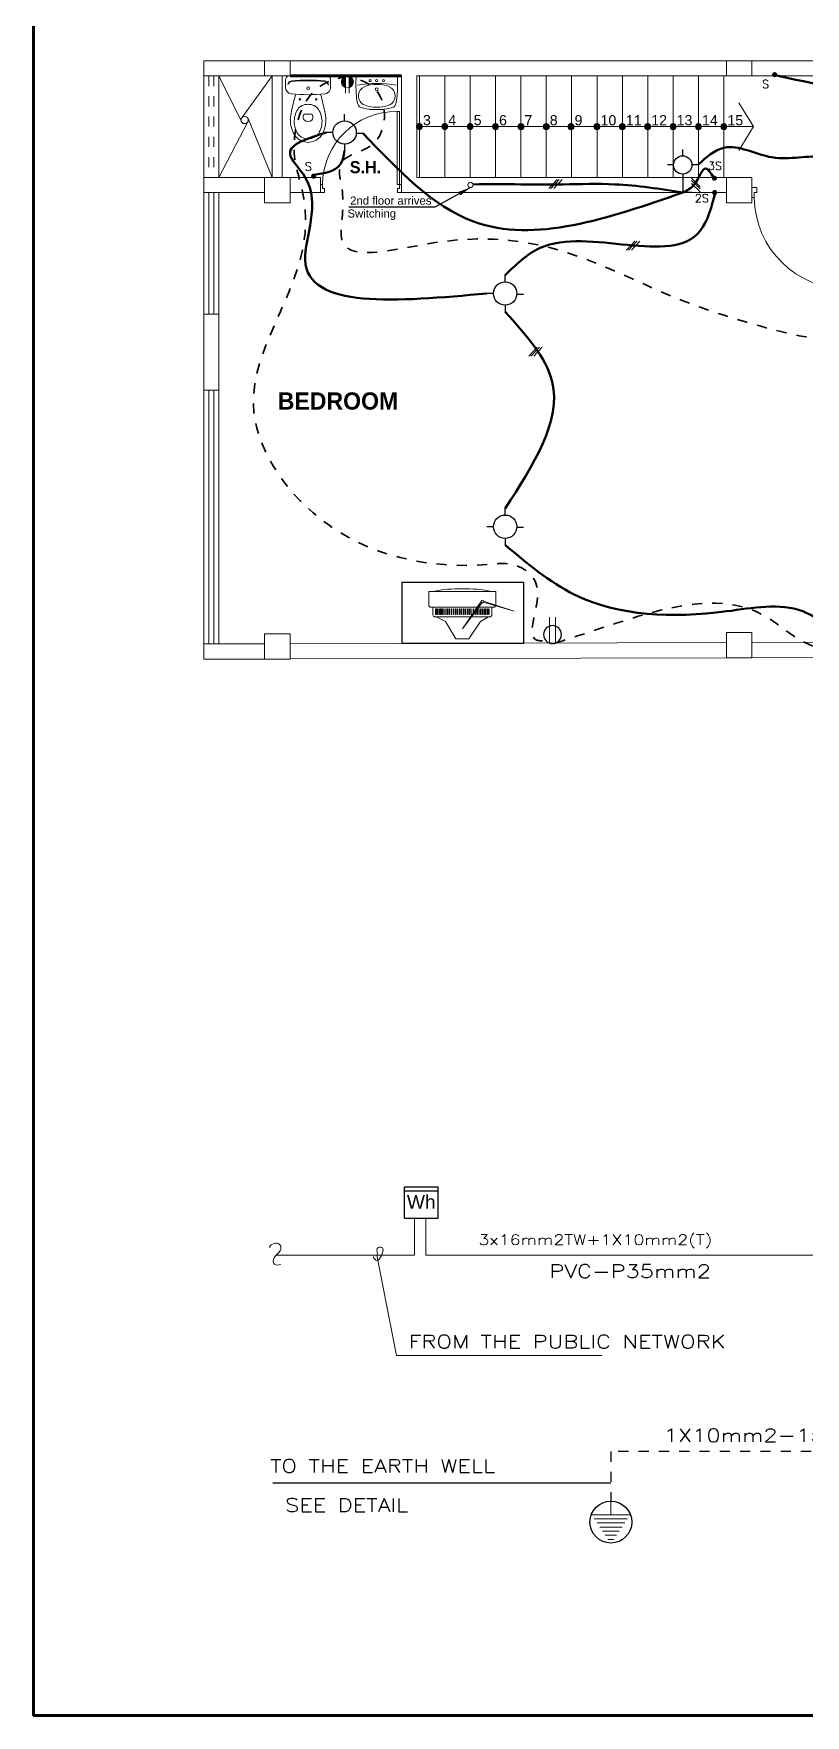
# Model space of a CAD drawing. Header units: millimetres. Extents: x 565 to 912, y 163 to 192.
# Drawn here: x 848.14 to 855.75, y 163.22 to 179.8 of the extents above; entities that cross this region are included whole.
import ezdxf

# ---------------------------------------------------------------- set-up
doc = ezdxf.new("R2010")
doc.units = ezdxf.units.MM
doc.header["$LTSCALE"] = 0.0125
doc.linetypes.add('DASHED', pattern=[0.75, 0.5, -0.25])
doc.linetypes.add('DASHED2', pattern=[9.525, 6.35, -3.175])
doc.layers.add('02', color=2, linetype='Continuous')
doc.layers.add('SANITARIOS', color=3, linetype='Continuous')
for name, color, linetype, lineweight in [('03', 3, 'Continuous', 0), ('COTAS', 9, 'Continuous', 9), ('EQUIPO', 2, 'Continuous', 15), ('equipo 0.2', 152, 'Continuous', 25), ('equipo 01', 30, 'Continuous', 9), ('luz', 20, 'Continuous', 50), ('MARKO', 186, 'Continuous', 80), ('MURO ALTO', 40, 'Continuous', 70), ('P2A', 4, 'DASHED2', 35), ('proy', 254, 'Continuous', 0), ('PROYECCCIONES', 9, 'DASHED2', 9), ('textoluz', 2, 'Continuous', 5), ('TEXTURA', 210, 'Continuous', 5)]:
    doc.layers.add(name, color=color, linetype=linetype, lineweight=lineweight)
doc.styles.add('ARIAL', font='arial.ttf')
doc.styles.add('F-1', font='arial.ttf', dxfattribs={"height": 0.3})
doc.styles.add('op', font='romab___.ttf')
doc.styles.add('ROMANS', font='romans.shx')
doc.styles.add('SIMPLEX', font='simplex.shx')
doc.styles.add('STYLE1', font='arial.ttf', dxfattribs={"height": 0.5})
doc.dimstyles.get("Standard").update_dxf_attribs({"dimtxt": 0.18, "dimasz": 0.18, "dimexe": 0.18, "dimexo": 0.0625, "dimgap": 0.09, "dimtad": 0, "dimtih": 1, "dimtoh": 1, "dimdec": 4, "dimzin": 0, "dimdsep": 46, "dimtxsty": 'Standard', "dimcen": 0.09, "dimadec": 0, "dimazin": 0, "dimtfac": 1, "dimtdec": 4, "dimtofl": 0, "dimtmove": 0, "dimatfit": 3, "dimfxl": 0, "dimtolj": 1, "dimtzin": 0, "dimarcsym": 0})

# ---------------------------------------------------------------- blocks, each defined once
blk = doc.blocks.new('P1.0m')
at = {"layer": 'EQUIPO'}
blk.add_lwpolyline([(0.025, 0), (0.055, 0), (0.055, 0.9), (0.025, 0.9)], close=True, dxfattribs=at)
for points in [[(0, -0.1), (0.05, -0.1), (0.05, -0.05), (0.025, -0.05), (0.025, 0), (0, 0)], [(1, -0.1), (0.95, -0.1), (0.95, -0.05), (0.975, -0.05), (0.975, 0), (1, 0)]]:
    blk.add_lwpolyline(points, dxfattribs=at)
at = {"layer": 'EQUIPO', "color": 252}
blk.add_arc((0.065, -0.01), 0.91, 0.6296, 90.6296, dxfattribs=at)
blk = doc.blocks.new('p-0.80')
at = {"layer": 'proy', "xscale": -0.7999999999999545, "yscale": 0.8000000000000114}
blk.add_blockref('P1.0m', (0.8, 0.08), dxfattribs=at)
blk = doc.blocks.new('2SAINVI1')
at = {"color": 0, "linetype": 'ByBlock'}
for p, q in [((0, -0.183), (0, 0.183)), ((0.04, 0.222), (0.112, 0.222)), ((0.413, 0.048), (0.393, 0.048)), ((0.413, -0.048), (0.393, -0.048)), ((0.04, -0.222), (0.112, -0.222))]:
    blk.add_line(p, q, dxfattribs=at)
for centre, radius in [((0.122, 0), 0.0135), ((0.122, 0), 0.0135), ((0.23, 0.08), 0.0075), ((0.23, -0.08), 0.0075)]:
    blk.add_circle(centre, radius, dxfattribs=at)
for centre, radius, start, end in [((0.04, 0.183), 0.04, 90, 180), ((0.089, 0.16), 0.04, 90, 173.7281), ((0.096, 0.16), 0.04, 100.2428, 173.7859), ((0.112, 0.159), 0.064, 6.7931, 90), ((-1.219, 0), 1.404, 353.2069, 6.7931), ((0.476, -0.423), 0.6, 94.3794, 102.2907), ((0.44, -0.085), 0.26, 51.2869, 92.3028), ((1.54, 0), 1.5, 173.7281, 186.2719), ((1.54, 0), 1.493, 173.6755, 186.3306), ((0.85, -2.286), 2.5, 101.5744, 105.544), ((0.46, 0), 0.18, 173.7581, 186.2419), ((0.396, 0.007), 0.116, 117.4027, 173.7581), ((0.458, -0.112), 0.25, 101.6195, 117.4027), ((0.676, 0), 0.3, 173.3508, 186.6492), ((0.393, 0.033), 0.015, 90, 173.3508), ((0.451, -0.079), 0.216, 60.8839, 101.6195), ((0.413, 0.018), 0.03, 36.8699, 90), ((0.389, 0), 0.06, 323.1301, 36.8699), ((0.495, 0), 0.126, 299.1161, 60.8839), ((0.495, 0), 0.16, 312.4362, 47.5638), ((0.089, -0.16), 0.04, 186.2719, 270), ((0.096, -0.16), 0.04, 186.2141, 259.7572), ((0.85, 2.286), 2.5, 254.456, 258.4256), ((0.396, -0.007), 0.116, 186.2419, 242.5973), ((0.458, 0.112), 0.25, 242.5973, 258.3805), ((0.476, 0.423), 0.6, 257.7093, 265.6206), ((0.393, -0.033), 0.015, 186.6492, 270), ((0.451, 0.079), 0.216, 258.3805, 299.1161), ((0.413, -0.018), 0.03, 270, 323.1301), ((0.44, 0.085), 0.26, 267.6972, 308.7131), ((0.04, -0.183), 0.04, 180, 270), ((0.112, -0.159), 0.064, 270, 353.2069)]:
    blk.add_arc(centre, radius, start, end, dxfattribs=at)
blk = doc.blocks.new('2salago2')
at = {"color": 0}
blk.add_line((0.306, 0), (-0.306, 0), dxfattribs=at)
for centre, radius in [((-0.1, -0.07), 0.015), ((0, -0.198), 0.023), ((0, -0.07), 0.0175), ((0.1, -0.07), 0.015)]:
    blk.add_circle(centre, radius, dxfattribs=at)
for centre, radius, start, end in [((2.191, -0.113), 2.5, 177.4205, 183.4509), ((-2.191, -0.113), 2.5, 356.5491, 2.5795), ((0, -1.913), 1.8, 80.8164, 99.1836), ((-0.131, -0.29), 0.14, 111.339, 179.542), ((0, -0.625), 0.5, 68.661, 111.339), ((0.131, -0.29), 0.14, 0.458, 68.661), ((0.446, -0.238), 0.75, 181.8825, 192.3676), ((-0.075, -0.34), 0.22, 195.6857, 206.8202), ((-0.229, -0.417), 0.048, 206.8202, 247.8767), ((-0.091, -0.29), 0.18, 179.542, 199.3667), ((-0.129, -0.303), 0.14, 199.3667, 251.7), ((-0.058, 0.002), 0.5, 247.8767, 263.7815), ((0, 0.086), 0.55, 251.7, 288.3), ((0, 0.9), 1.4, 265.3857, 274.6143), ((0.058, 0.002), 0.5, 276.2185, 292.1233), ((0.129, -0.303), 0.14, 288.3, 340.6333), ((0.229, -0.417), 0.048, 292.1233, 333.1798), ((0.091, -0.29), 0.18, 340.6333, 0.458), ((0.075, -0.34), 0.22, 333.1798, 344.3143), ((-0.446, -0.238), 0.75, 347.6324, 358.1175)]:
    blk.add_arc(centre, radius, start, end, dxfattribs=at)
blk = doc.blocks.new('Tv_p')
for p, q in [((-0.05, 0), (-0.137, -0.132)), ((0, 0), (-0.05, 0)), ((0, 0), (0.05, 0)), ((0.05, 0), (0.129, -0.132)), ((-0.151, -0.276), (0, -0.076)), ((0, -0.076), (-0.143, -0.284)), ((-0.395, -0.21), (-0.158, -0.279)), ((-0.16, -0.288), (-0.395, -0.21)), ((0, -0.241), (-0.239, -0.241)), ((-0.224, -0.241), (-0.224, -0.184)), ((-0.208, -0.168), (0, -0.168)), ((-0.204, -0.185), (-0.204, -0.228)), ((-0.2, -0.186), (-0.204, -0.186)), ((-0.204, -0.228), (-0.2, -0.228)), ((-0.2, -0.228), (-0.2, -0.186)), ((-0.137, -0.132), (-0.199, -0.168)), ((-0.19, -0.186), (-0.194, -0.186)), ((-0.193, -0.185), (-0.193, -0.228)), ((-0.193, -0.228), (-0.19, -0.228)), ((-0.19, -0.228), (-0.19, -0.186)), ((-0.177, -0.186), (-0.181, -0.186)), ((-0.18, -0.185), (-0.18, -0.228)), ((-0.18, -0.228), (-0.177, -0.228)), ((-0.177, -0.228), (-0.177, -0.186)), ((-0.169, -0.185), (-0.169, -0.228)), ((-0.165, -0.186), (-0.169, -0.186)), ((-0.169, -0.228), (-0.165, -0.228)), ((-0.165, -0.228), (-0.165, -0.186)), ((-0.156, -0.185), (-0.156, -0.228)), ((-0.152, -0.186), (-0.156, -0.186)), ((-0.156, -0.228), (-0.152, -0.228)), ((-0.152, -0.228), (-0.152, -0.186)), ((-0.139, -0.186), (-0.143, -0.186)), ((-0.142, -0.185), (-0.142, -0.228)), ((-0.142, -0.228), (-0.139, -0.228)), ((-0.139, -0.228), (-0.139, -0.186)), ((-0.124, -0.186), (-0.128, -0.186)), ((-0.127, -0.185), (-0.127, -0.228)), ((-0.127, -0.228), (-0.124, -0.228)), ((-0.124, -0.228), (-0.124, -0.186)), ((-0.111, -0.186), (-0.115, -0.186)), ((-0.114, -0.185), (-0.114, -0.227)), ((-0.111, -0.223), (-0.111, -0.186)), ((-0.097, -0.186), (-0.101, -0.186)), ((-0.1, -0.185), (-0.1, -0.209)), ((-0.1, -0.222), (-0.1, -0.228)), ((-0.1, -0.228), (-0.097, -0.228)), ((-0.097, -0.204), (-0.097, -0.186)), ((-0.097, -0.228), (-0.097, -0.217)), ((-0.083, -0.186), (-0.085, -0.186)), ((-0.084, -0.185), (-0.084, -0.188)), ((-0.084, -0.199), (-0.084, -0.228)), ((-0.084, -0.228), (-0.081, -0.228)), ((-0.081, -0.228), (-0.081, -0.194)), ((-0.064, -0.186), (-0.068, -0.186)), ((-0.067, -0.185), (-0.067, -0.228)), ((-0.067, -0.228), (-0.064, -0.228)), ((-0.064, -0.228), (-0.064, -0.186)), ((-0.053, -0.185), (-0.053, -0.228)), ((-0.049, -0.186), (-0.053, -0.186)), ((-0.053, -0.228), (-0.049, -0.228)), ((-0.049, -0.228), (-0.049, -0.186)), ((-0.036, -0.186), (-0.04, -0.186)), ((-0.039, -0.185), (-0.039, -0.228)), ((-0.039, -0.228), (-0.036, -0.228)), ((-0.036, -0.228), (-0.036, -0.186)), ((-0.022, -0.186), (-0.026, -0.186)), ((-0.025, -0.185), (-0.025, -0.228)), ((-0.025, -0.228), (-0.022, -0.228)), ((-0.022, -0.228), (-0.022, -0.186)), ((-0.011, -0.185), (-0.011, -0.228)), ((-0.007, -0.186), (-0.011, -0.186)), ((-0.011, -0.228), (-0.007, -0.228)), ((-0.007, -0.228), (-0.007, -0.186)), ((0.208, -0.168), (0, -0.168)), ((0, -0.241), (0.239, -0.241)), ((0.007, -0.228), (0.007, -0.186)), ((0.007, -0.186), (0.011, -0.186)), ((0.011, -0.228), (0.007, -0.228)), ((0.011, -0.185), (0.011, -0.228)), ((0.022, -0.186), (0.026, -0.186)), ((0.022, -0.228), (0.022, -0.186)), ((0.025, -0.228), (0.022, -0.228)), ((0.025, -0.185), (0.025, -0.228)), ((0.036, -0.186), (0.04, -0.186)), ((0.036, -0.228), (0.036, -0.186)), ((0.039, -0.228), (0.036, -0.228)), ((0.039, -0.185), (0.039, -0.228)), ((0.049, -0.186), (0.053, -0.186)), ((0.049, -0.228), (0.049, -0.186)), ((0.053, -0.228), (0.049, -0.228)), ((0.053, -0.185), (0.053, -0.228)), ((0.064, -0.186), (0.068, -0.186)), ((0.064, -0.228), (0.064, -0.186)), ((0.067, -0.228), (0.064, -0.228)), ((0.067, -0.185), (0.067, -0.228)), ((0.081, -0.186), (0.085, -0.186)), ((0.081, -0.228), (0.081, -0.186)), ((0.084, -0.228), (0.081, -0.228)), ((0.084, -0.185), (0.084, -0.228)), ((0.097, -0.186), (0.101, -0.186)), ((0.097, -0.228), (0.097, -0.186)), ((0.1, -0.228), (0.097, -0.228)), ((0.1, -0.185), (0.1, -0.228)), ((0.111, -0.186), (0.115, -0.186)), ((0.111, -0.228), (0.111, -0.186)), ((0.114, -0.228), (0.111, -0.228)), ((0.114, -0.185), (0.114, -0.228)), ((0.124, -0.186), (0.128, -0.186)), ((0.124, -0.228), (0.124, -0.186)), ((0.127, -0.228), (0.124, -0.228)), ((0.127, -0.185), (0.127, -0.228)), ((0.129, -0.132), (0.199, -0.168)), ((0.139, -0.186), (0.143, -0.186)), ((0.139, -0.228), (0.139, -0.186)), ((0.142, -0.228), (0.139, -0.228)), ((0.142, -0.185), (0.142, -0.228)), ((0.152, -0.186), (0.156, -0.186)), ((0.152, -0.228), (0.152, -0.186)), ((0.156, -0.228), (0.152, -0.228)), ((0.156, -0.185), (0.156, -0.228)), ((0.165, -0.186), (0.169, -0.186)), ((0.165, -0.228), (0.165, -0.186)), ((0.169, -0.228), (0.165, -0.228)), ((0.169, -0.185), (0.169, -0.228)), ((0.177, -0.186), (0.181, -0.186)), ((0.177, -0.228), (0.177, -0.186)), ((0.18, -0.228), (0.177, -0.228)), ((0.18, -0.185), (0.18, -0.228)), ((0.19, -0.186), (0.194, -0.186)), ((0.19, -0.228), (0.19, -0.186)), ((0.193, -0.228), (0.19, -0.228)), ((0.193, -0.185), (0.193, -0.228)), ((0.2, -0.228), (0.2, -0.186)), ((0.2, -0.186), (0.204, -0.186)), ((0.204, -0.228), (0.2, -0.228)), ((0.204, -0.185), (0.204, -0.228)), ((0.224, -0.241), (0.224, -0.184)), ((-0.255, -0.257), (-0.255, -0.362)), ((-0.255, -0.362), (0, -0.362)), ((0.255, -0.362), (0, -0.362)), ((0.255, -0.257), (0.255, -0.362))]:
    blk.add_line(p, q)
blk.add_circle((-0.152, -0.285), 0.00907)
for centre, radius, start, end in [((-0.239, -0.257), 0.0162, 90, 180), ((-0.208, -0.184), 0.0162, 90, 180), ((0.208, -0.184), 0.0162, 360, 90), ((0.239, -0.257), 0.0162, 0, 90), ((-0.03, 0.635), 1.016, 258.9245, 271.6974), ((0.03, 0.635), 1.016, 268.3026, 281.0755)]:
    blk.add_arc(centre, radius, start, end)
blk = doc.blocks.new('tv')
at = {"layer": 'equipo 0.2'}
blk.add_lwpolyline([(-0.355, -0.759), (0.245, -0.759), (0.245, 0.441), (-0.355, 0.441)], close=True, dxfattribs=at)
at = {"layer": 'equipo 01', "xscale": 1.295999999999992, "yscale": 1.295999999999992, "zscale": 1.295999999999992, "rotation": 90}
blk.add_blockref('Tv_p', (-0.312, -0.155), dxfattribs=at)
blk = doc.blocks.new('A$C66DD50C7')
at = {"layer": '02', "color": 4}
for p, q in [((0.179, 0.294), (0.179, 0.359)), ((0.064, 0.179), (0, 0.179)), ((0.294, 0.173), (0.359, 0.173)), ((0.179, 0.064), (0.179, 0))]:
    blk.add_line(p, q, dxfattribs=at)
blk.add_circle((0.179, 0.179), 0.115, dxfattribs=at)
blk = doc.blocks.new('braquet')
at = {"layer": '02', "color": 4, "linetype": 'Continuous', "ltscale": 0.25}
for p, q in [((0, 0.363), (0, 0.423)), ((-0.091, 0.272), (-0.15, 0.272)), ((0.149, 0.273), (0.09, 0.273))]:
    blk.add_line(p, q, dxfattribs=at)
at = {"layer": '02', "color": 4, "linetype": 'Continuous', "ltscale": 0.3}
for p, q in [((0, 0.181), (0, 0)), ((0.091, 0), (-0.091, 0))]:
    blk.add_line(p, q, dxfattribs=at)
blk.add_circle((0, 0.272), 0.0907, dxfattribs=at)
blk = doc.blocks.new('111')
at = {"layer": 'SANITARIOS', "lineweight": 13, "ltscale": 0.13}
for p, q in [((168.424, -40.009), (168.678, -40.009)), ((168.424, -40.069), (168.678, -40.069))]:
    blk.add_line(p, q, dxfattribs=at)
at = {"layer": 'SANITARIOS'}
blk.add_circle((168.507, -40.039), 0.0886, dxfattribs=at)
blk = doc.blocks.new('interr-agua')
at = {"layer": 'proy', "linetype": 'ByBlock', "ltscale": 0.3}
h = blk.add_hatch(color=256, dxfattribs=at)
h.paths.add_polyline_path([(0.031, 0.089, 0.322823), (-0.01, 0.032, 0.322823), (0.031, -0.024)])
h.paths.add_polyline_path([(0.068, 0.089), (0.068, -0.024, 0.322823), (0.109, 0.032, 0.322823)])
for p, q in [((0.031, 0.089), (0.031, -0.08)), ((0.068, 0.089), (0.068, -0.08))]:
    blk.add_line(p, q, dxfattribs=at)
at = {"layer": 'proy', "ltscale": 0.3}
blk.add_circle((0.05, 0.032), 0.0593, dxfattribs=at)

msp = doc.modelspace()

# ---------------------------------------------------------------- hatches: boundary and pattern name
at = {"layer": 'TEXTURA'}
h = msp.add_hatch(dxfattribs=at)
h.set_pattern_fill('LINE', color=256, scale=0.0001, style=0)
h.set_pattern_definition([(0, (421.56390823, 18.3387374), (0, 0.0003175), [])])
h.paths.add_polyline_path([(851.91488, 178.88532, 1), (851.97413, 178.88532, 1)])
h = msp.add_hatch(dxfattribs=at)
h.set_pattern_fill('LINE', color=256, scale=0.0001, style=0)
h.set_pattern_definition([(0, (421.81390823, 18.3387374), (0, 0.0003175), [])])
h.paths.add_polyline_path([(852.16488, 178.88532, 1), (852.22413, 178.88532, 1)])
h = msp.add_hatch(dxfattribs=at)
h.set_pattern_fill('LINE', color=256, scale=0.0001, style=0)
h.set_pattern_definition([(0, (422.06390823, 18.3387374), (0, 0.0003175), [])])
h.paths.add_polyline_path([(852.41488, 178.88532, 1), (852.47413, 178.88532, 1)])
h = msp.add_hatch(dxfattribs=at)
h.set_pattern_fill('LINE', color=256, scale=0.0001, style=0)
h.set_pattern_definition([(0, (422.31390823, 18.33767837), (0, 0.0003175), [])])
h.paths.add_polyline_path([(852.66488, 178.88426, 1), (852.72413, 178.88426, 1)])
h = msp.add_hatch(dxfattribs=at)
h.set_pattern_fill('LINE', color=256, scale=0.0001, style=0)
h.set_pattern_definition([(0, (422.56390823, 18.33767837), (0, 0.0003175), [])])
h.paths.add_polyline_path([(852.91488, 178.88426, 1), (852.97413, 178.88426, 1)])
h = msp.add_hatch(dxfattribs=at)
h.set_pattern_fill('LINE', color=256, scale=0.0001, style=0)
h.set_pattern_definition([(0, (422.81390823, 18.33767837), (0, 0.0003175), [])])
h.paths.add_polyline_path([(853.16488, 178.88426, 1), (853.22413, 178.88426, 1)])
h = msp.add_hatch(dxfattribs=at)
h.set_pattern_fill('LINE', color=256, scale=0.0001, style=0)
h.set_pattern_definition([(0, (423.05794396, 18.33767837), (0, 0.0003175), [])])
h.paths.add_polyline_path([(853.40891, 178.88426, 1), (853.46817, 178.88426, 1)])
h = msp.add_hatch(dxfattribs=at)
h.set_pattern_fill('LINE', color=256, scale=0.0001, style=0)
h.set_pattern_definition([(0, (423.31390823, 18.33767837), (0, 0.0003175), [])])
h.paths.add_polyline_path([(853.66488, 178.88426, 1), (853.72413, 178.88426, 1)])
h = msp.add_hatch(dxfattribs=at)
h.set_pattern_fill('LINE', color=256, scale=0.0001, style=0)
h.set_pattern_definition([(0, (423.56390823, 18.33767837), (0, 0.0003175), [])])
h.paths.add_polyline_path([(853.91488, 178.88426, 1), (853.97413, 178.88426, 1)])
h = msp.add_hatch(dxfattribs=at)
h.set_pattern_fill('LINE', color=256, scale=0.0001, style=0)
h.set_pattern_definition([(0, (423.81390823, 18.33767837), (0, 0.0003175), [])])
h.paths.add_polyline_path([(854.16488, 178.88426, 1), (854.22413, 178.88426, 1)])
h = msp.add_hatch(dxfattribs=at)
h.set_pattern_fill('LINE', color=256, scale=0.0001, style=0)
h.set_pattern_definition([(0, (424.06390823, 18.33767837), (0, 0.0003175), [])])
h.paths.add_polyline_path([(854.41488, 178.88426, 1), (854.47413, 178.88426, 1)])
h = msp.add_hatch(dxfattribs=at)
h.set_pattern_fill('LINE', color=256, scale=0.0001, style=0)
h.set_pattern_definition([(0, (424.31390823, 18.33767837), (0, 0.0003175), [])])
h.paths.add_polyline_path([(854.66488, 178.88426, 1), (854.72413, 178.88426, 1)])
h = msp.add_hatch(dxfattribs=at)
h.set_pattern_fill('LINE', color=256, scale=0.0001, style=0)
h.set_pattern_definition([(0, (424.56390823, 18.33767837), (0, 0.0003175), [])])
h.paths.add_polyline_path([(854.91488, 178.88426, 1), (854.97413, 178.88426, 1)])

# ---------------------------------------------------------------- linework, layer by layer
at = {"layer": '02', "color": 2, "ltscale": 0.25}
for p, q in [((851.79878, 168.43056), (852.13069, 168.43056)), ((851.79878, 168.12091), (851.79878, 168.43056)), ((851.79878, 168.39012), (852.13069, 168.39012)), ((852.13069, 168.12091), (852.13069, 168.43056)), ((851.79878, 168.12091), (852.13069, 168.12091))]:
    msp.add_line(p, q, dxfattribs=at)
at = {"layer": '02', "color": 2, "linetype": 'DASHED', "ltscale": 0.25}
for p, q in [((859.00429, 165.81998), (853.82967, 165.81998)), ((853.82967, 165.81998), (853.83053, 165.32391))]:
    msp.add_line(p, q, dxfattribs=at)
at = {"layer": '02', "color": 2, "linetype": 'Continuous', "ltscale": 0.25}
msp.add_line((853.83019, 165.50883), (850.49982, 165.50883), dxfattribs=at)
at = {"layer": '02', "color": 2, "ltscale": 0.25}
msp.add_circle((853.83088, 165.12401), 0.20636, dxfattribs=at)
at = {"layer": 'COTAS'}
for p, q in [((849.9691, 179.38426), (849.9691, 178.38426)), ((855.23807, 178.88426), (855.09091, 179.12048)), ((855.23807, 178.88426), (855.09091, 178.64804))]:
    msp.add_line(p, q, dxfattribs=at)
at = {"layer": 'luz'}
for points in [[(855.4319, 179.39676), (856.63643, 179.27671), (856.74389, 179.27671), (856.83032, 179.17632), (856.74389, 179.00406)], [(851.02858, 178.82669), (850.6691, 178.61741), (850.8191, 178.38426), (850.8191, 177.57028), (852.61031, 177.23888)], [(854.53908, 178.23426), (852.47804, 177.9479), (851.38731, 178.82022)], [(854.68842, 178.50772), (854.9445, 178.67556), (855.41881, 178.58187), (855.95287, 178.58187), (856.30611, 178.53813), (856.56448, 178.82465)], [(850.90207, 178.40788), (851.16422, 178.5112), (851.20714, 178.64728)], [(854.53908, 178.23426), (854.65569, 178.31674), (854.76742, 178.47016), (854.84191, 178.38426)], [(852.47284, 178.31524), (852.9445, 178.31524), (853.3594, 178.31524), (853.86987, 178.31524), (854.53908, 178.23426)], [(852.78972, 177.41829), (853.13359, 177.68769), (854.71249, 177.85758), (854.86246, 178.24344)], [(852.78887, 177.05947), (853.25294, 176.36892), (852.78972, 175.11901)], [(852.78887, 174.76019), (853.4706, 174.27096), (854.9691, 174.10492), (855.72178, 174.10492), (856.2191, 173.80002), (857.7191, 173.90409), (857.9691, 173.93532), (858.76598, 173.97073), (859.82761, 174.40757), (860.19247, 175.20075)]]:
    msp.add_spline(points, degree=3, dxfattribs=at)
at = {"layer": 'MARKO'}
msp.add_lwpolyline([(848.14292, 191.71852), (848.14292, 163.21852), (911.73619, 163.21852), (911.73619, 191.71852)], close=True, dxfattribs=at)
at = {"layer": 'MURO ALTO'}
msp.add_line((850.6691, 179.38426), (851.7691, 179.38426), dxfattribs=at)
at = {"layer": 'P2A'}
for points in [[(851.24212, 179.38426), (850.98261, 179.29363), (850.7247, 178.51221), (850.76913, 178.34233), (850.81341, 177.79652), (850.30859, 176.14381), (850.96298, 175.02069), (852.62285, 174.56736), (852.85328, 174.56736), (853.09961, 174.36105), (853.09961, 173.82149), (853.25059, 173.82149)], [(859.1206, 179.15451), (859.1206, 178.98025), (858.87833, 178.86288), (857.07075, 178.5829), (855.9259, 178.19547), (856.1641, 177.59996), (856.1925, 176.88997), (855.29785, 176.91893), (854.41994, 177.21597), (852.15702, 177.74892), (851.18739, 177.74892), (851.18739, 178.21606), (851.17432, 178.5285), (851.48776, 178.71476), (851.52316, 179.23733), (851.24212, 179.38426)], [(853.28573, 173.79205), (853.67292, 173.91792), (855.35312, 174.05773), (855.69149, 173.8247), (856.74843, 173.69784), (857.37916, 173.79327), (857.8191, 173.96458), (858.22013, 173.87343), (859.04192, 174.1493), (859.22158, 174.02715), (859.39336, 173.81395)]]:
    msp.add_spline(points, degree=3, dxfattribs=at)
at = {"layer": 'proy'}
for p, q in [((849.8191, 179.38426), (849.8191, 178.38426)), ((849.9691, 179.38426), (850.19015, 178.93362)), ((850.49189, 179.38426), (850.19326, 178.97033)), ((850.49189, 179.38426), (850.49189, 178.38426)), ((850.59189, 179.38426), (850.59189, 178.38426)), ((852.9445, 179.38426), (852.9445, 178.38426)), ((853.1945, 179.38426), (853.1945, 178.38426)), ((853.4445, 179.38426), (853.4445, 178.38426)), ((853.6945, 179.38426), (853.6945, 178.38426)), ((853.9445, 179.38426), (853.9445, 178.38426)), ((854.1945, 179.38426), (854.1945, 178.38426)), ((854.4445, 179.38426), (854.4445, 178.38426)), ((854.6945, 179.38426), (854.6945, 178.38426)), ((854.9445, 179.38426), (854.9445, 178.38426)), ((849.9691, 178.38426), (850.25405, 178.93289)), ((850.49189, 178.38426), (850.25542, 178.96293)), ((853.21882, 178.27554), (853.30147, 178.36293)), ((853.23975, 178.27554), (853.3224, 178.36293)), ((853.2683, 178.27554), (853.35094, 178.36293)), ((854.62493, 178.37459), (854.71232, 178.29194)), ((854.62493, 178.35365), (854.71232, 178.271)), ((854.62493, 178.32511), (854.71232, 178.24246)), ((853.98408, 177.66649), (854.06672, 177.75388)), ((854.00501, 177.66649), (854.08766, 177.75388)), ((854.03355, 177.66649), (854.1162, 177.75388)), ((853.02257, 176.62243), (853.10522, 176.70981)), ((853.0435, 176.62243), (853.12615, 176.70981)), ((853.07205, 176.62243), (853.1547, 176.70981))]:
    msp.add_line(p, q, dxfattribs=at)
at = {"layer": 'proy', "linetype": 'Continuous', "ltscale": 0.25}
for p, q in [((851.89505, 167.75554), (851.89505, 168.12091)), ((852.00662, 167.75554), (852.00662, 168.12091)), ((850.5312, 167.75554), (851.89505, 167.75554)), ((851.71814, 166.76764), (851.5235, 167.75554)), ((852.00662, 167.75554), (856.14685, 167.75554)), ((853.74085, 166.76764), (851.71814, 166.76764)), ((854.02156, 165.19645), (853.64014, 165.1963)), ((853.8308, 165.32391), (853.83085, 165.19638)), ((853.99596, 165.15578), (853.66756, 165.15578)), ((853.96883, 165.11556), (853.6945, 165.11545)), ((853.94154, 165.07511), (853.72151, 165.07503)), ((853.91413, 165.03448), (853.74859, 165.03448)), ((853.88685, 164.99404), (853.77561, 164.99404)), ((853.85958, 164.95361), (853.80262, 164.95361))]:
    msp.add_line(p, q, dxfattribs=at)
at = {"layer": 'proy', "const_width": 0.025}
for points in [[(855.4319, 179.39676, 1), (855.4569, 179.39676, 1)], [(854.83834, 178.37551, 1), (854.86334, 178.37551, 1)], [(854.84149, 178.23426, 1), (854.86649, 178.23426, 1)]]:
    msp.add_lwpolyline(points, format="xyb", close=True, dxfattribs=at)
at = {"layer": 'proy'}
for centre, radius in [((850.22228, 178.94939), 0.03579), ((852.44726, 178.30973), 0.02617)]:
    msp.add_circle(centre, radius, dxfattribs=at)
at = {"layer": 'proy', "linetype": 'Continuous', "ltscale": 0.25}
for points, start_tangent, end_tangent in [([(850.47124, 167.83003), (850.52753, 167.87418), (850.57711, 167.84608), (850.57309, 167.80059), (850.51279, 167.73102), (850.51547, 167.66679), (850.57711, 167.66813)], (-0.6601685, 0.75111754), (0.81965027, 0.57286424)), ([(851.5235, 167.75554), (851.52814, 167.82334), (851.57906, 167.83003), (851.5804, 167.78052), (851.50134, 167.72031), (851.49062, 167.73904)], (0.76208902, 0.64747226), (0.55530088, -0.83164953))]:
    msp.add_spline(points, degree=3, dxfattribs=dict(at, start_tangent=start_tangent, end_tangent=end_tangent))
at = {"layer": 'PROYECCCIONES'}
for p, q in [((849.8691, 179.38426), (849.8691, 178.38426)), ((849.9191, 179.38426), (849.9191, 178.38426))]:
    msp.add_line(p, q, dxfattribs=at)
at = {"layer": 'TEXTURA'}
for p, q in [((849.8191, 179.53426), (849.8191, 179.38426)), ((850.4191, 179.53426), (849.8191, 179.53426)), ((850.4191, 179.53426), (871.4691, 179.53426)), ((850.4191, 179.38426), (849.8191, 179.38426)), ((851.7691, 179.38426), (851.7691, 178.23426)), ((851.9191, 179.38426), (851.9191, 178.38426)), ((851.9191, 179.38426), (853.1945, 179.38426)), ((851.9445, 179.38426), (851.9445, 178.38426)), ((852.1945, 179.38426), (852.1945, 178.38426)), ((852.4445, 179.38426), (852.4445, 178.38426)), ((852.6945, 179.38426), (852.6945, 178.38426)), ((852.9445, 179.38426), (854.9691, 179.38426)), ((855.2191, 179.38426), (857.7191, 179.38426)), ((851.9149, 178.88426), (855.23807, 178.88426)), ((850.4191, 178.38426), (849.8191, 178.38426)), ((849.8191, 178.38426), (849.8191, 178.23426)), ((850.6691, 178.38426), (850.9691, 178.38426)), ((850.9691, 178.23426), (850.9691, 178.38426)), ((851.9191, 178.38426), (853.1945, 178.38426)), ((852.9445, 178.38426), (854.9691, 178.38426)), ((850.4191, 178.23426), (849.8191, 178.23426)), ((849.8191, 178.23426), (849.8191, 177.03426)), ((849.8691, 178.23426), (849.8691, 177.03426)), ((849.9191, 177.03426), (849.9191, 178.23426)), ((849.9691, 177.03426), (849.9691, 178.23426)), ((850.6691, 178.23426), (850.9691, 178.23426)), ((851.7691, 178.23426), (854.9691, 178.23426)), ((849.9691, 177.03426), (849.8191, 177.03426)), ((849.8191, 177.03426), (849.8191, 176.28494)), ((849.9691, 177.03426), (849.9691, 176.28494)), ((849.8191, 176.28494), (849.8191, 173.78494)), ((849.9691, 176.28494), (849.8191, 176.28494)), ((849.8691, 176.28494), (849.8691, 173.78494)), ((849.9191, 176.28494), (849.9191, 173.78494)), ((849.9691, 176.28494), (849.9691, 173.78494)), ((850.6691, 173.78494), (854.9691, 173.79662)), ((855.2191, 173.7973), (856.2191, 173.80002)), ((849.8191, 173.78494), (849.8191, 173.63426)), ((849.9691, 173.78494), (849.8191, 173.78494)), ((850.4191, 173.63426), (849.8191, 173.63426)), ((850.4191, 173.78494), (849.9691, 173.78494)), ((850.6691, 173.63494), (854.9691, 173.64662)), ((855.2191, 173.6473), (857.7191, 173.65409))]:
    msp.add_line(p, q, dxfattribs=at)
for points in [[(850.4191, 179.38426), (850.6691, 179.38426), (850.6691, 179.53426), (850.4191, 179.53426)], [(854.9691, 179.38426), (855.2191, 179.38426), (855.2191, 179.53426), (854.9691, 179.53426)], [(850.4191, 178.13426), (850.6691, 178.13426), (850.6691, 178.38426), (850.4191, 178.38426)], [(854.9691, 178.13426), (855.2191, 178.13426), (855.2191, 178.38426), (854.9691, 178.38426)], [(850.4191, 173.63426), (850.6691, 173.63426), (850.6691, 173.88426), (850.4191, 173.88426)], [(854.9691, 173.64662), (855.2191, 173.64662), (855.2191, 173.89662), (854.9691, 173.89662)]]:
    msp.add_lwpolyline(points, close=True, dxfattribs=at)
at = {"layer": 'TEXTURA', "const_width": 0.025}
msp.add_lwpolyline([(850.88957, 178.39538, 1), (850.91457, 178.39538, 1)], format="xyb", close=True, dxfattribs=at)
at = {"layer": 'TEXTURA'}
for centre in [(851.9445, 178.88532), (852.1945, 178.88532), (852.4445, 178.88532), (852.6945, 178.88426), (852.9445, 178.88426), (853.1945, 178.88426), (853.43854, 178.88426), (853.6945, 178.88426), (853.9445, 178.88426), (854.1945, 178.88426), (854.4445, 178.88426), (854.6945, 178.88426), (854.9445, 178.88426)]:
    msp.add_circle(centre, 0.02963, dxfattribs=at)

# ---------------------------------------------------------------- block references
at = {"layer": 'luz'}
msp.add_blockref('interr-agua', (851.18451, 179.29316), dxfattribs=at)
at = {"layer": 'proy'}
for name, p, rotation in [('2SAINVI1', (850.84747, 179.38426), 270), ('P1.0m', (856.2191, 178.18426), 180), ('tv', (852.21271, 174.14468), 90)]:
    msp.add_blockref(name, p, dxfattribs=dict(at, rotation=rotation))
at = {"layer": 'proy', "xscale": 0.6649999999999999, "yscale": 0.6649999999999999, "zscale": 0.6649999999999999}
msp.add_blockref('2salago2', (851.52419, 179.38426), dxfattribs=at)
at = {"layer": 'proy'}
for name, p in [('p-0.80', (850.9691, 178.23426)), ('A$C66DD50C7', (851.02858, 178.64728)), ('braquet', (854.53908, 178.23426)), ('A$C66DD50C7', (852.61031, 177.05947)), ('A$C66DD50C7', (852.61031, 174.76019))]:
    msp.add_blockref(name, p, dxfattribs=at)
at = {"layer": 'proy', "xscale": -1, "rotation": 270}
msp.add_blockref('111', (893.29483, 5.36812), dxfattribs=at)

# ---------------------------------------------------------------- texts
at = {"layer": '02', "color": 2, "ltscale": 0.25, "style": 'F-1'}
msp.add_text('Wh', height=0.134784, dxfattribs=at).set_placement((851.82109, 168.21333))
at = {"layer": '03', "color": 3, "ltscale": 0.25, "style": 'SIMPLEX', "width": 1.25}
for s, height, p in [('3x16mm2TW+1X10mm2(T)', 0.1008, (852.52556, 167.858)), ('PVC-P35mm2', 0.13104, (853.22426, 167.53237)), ('FROM THE PUBLIC NETWORK', 0.13104, (851.83821, 166.83806)), ('1X10mm2-15mm-VPVC-P', 0.13104, (854.35088, 165.91412)), ('TO THE EARTH WELL', 0.13104, (850.47208, 165.61207)), ('SEE DETAIL', 0.13104, (850.6199, 165.22681))]:
    msp.add_text(s, height=height, dxfattribs=at).set_placement(p)
at = {"layer": 'proy'}
for s, height, style, p in [('S', 0.08, 'ROMANS', (855.32117, 179.26456)), ('S', 0.08, 'ROMANS', (850.81583, 178.45166)), ('S.H.', 0.119, 'op', (851.25798, 178.42525)), ('3S', 0.08, 'ROMANS', (854.78877, 178.45716)), ('2S', 0.08, 'ROMANS', (854.65895, 178.13792)), ('BEDROOM', 0.17, 'op', (850.54832, 176.09377))]:
    msp.add_text(s, height=height, dxfattribs=dict(at, style=style)).set_placement(p)
at = {"layer": 'textoluz', "style": 'STYLE1'}
for s, p in [('2nd floor arrives', (851.26161, 178.11511)), ('Switching', (851.23535, 177.98789))]:
    msp.add_text(s, height=0.08, dxfattribs=at).set_placement(p)
at = {"layer": 'TEXTURA', "style": 'ARIAL'}
for s, p in [('3', (851.97918, 178.89848)), ('4', (852.22918, 178.89848)), ('5', (852.47918, 178.89848)), ('6', (852.72918, 178.89742)), ('7', (852.97918, 178.89742)), ('8', (853.22918, 178.89742)), ('9', (853.47321, 178.89742)), ('10', (853.72918, 178.89742)), ('11', (853.97918, 178.89742)), ('12', (854.22918, 178.89742)), ('13', (854.47918, 178.89742)), ('14', (854.72918, 178.89742)), ('15', (854.97918, 178.89742))]:
    msp.add_text(s, height=0.1, dxfattribs=at).set_placement(p)

# ---------------------------------------------------------------- leaders
at = {"layer": 'textoluz'}
msp.add_leader([(852.44726, 178.28356), (852.09623, 178.08887), (851.25038, 178.08887)], dimstyle='Standard', override={"dimasz": 0.125, "dimgap": 0.09, "dimtad": 0}, dxfattribs=at)

doc.saveas('drawing.dxf')
